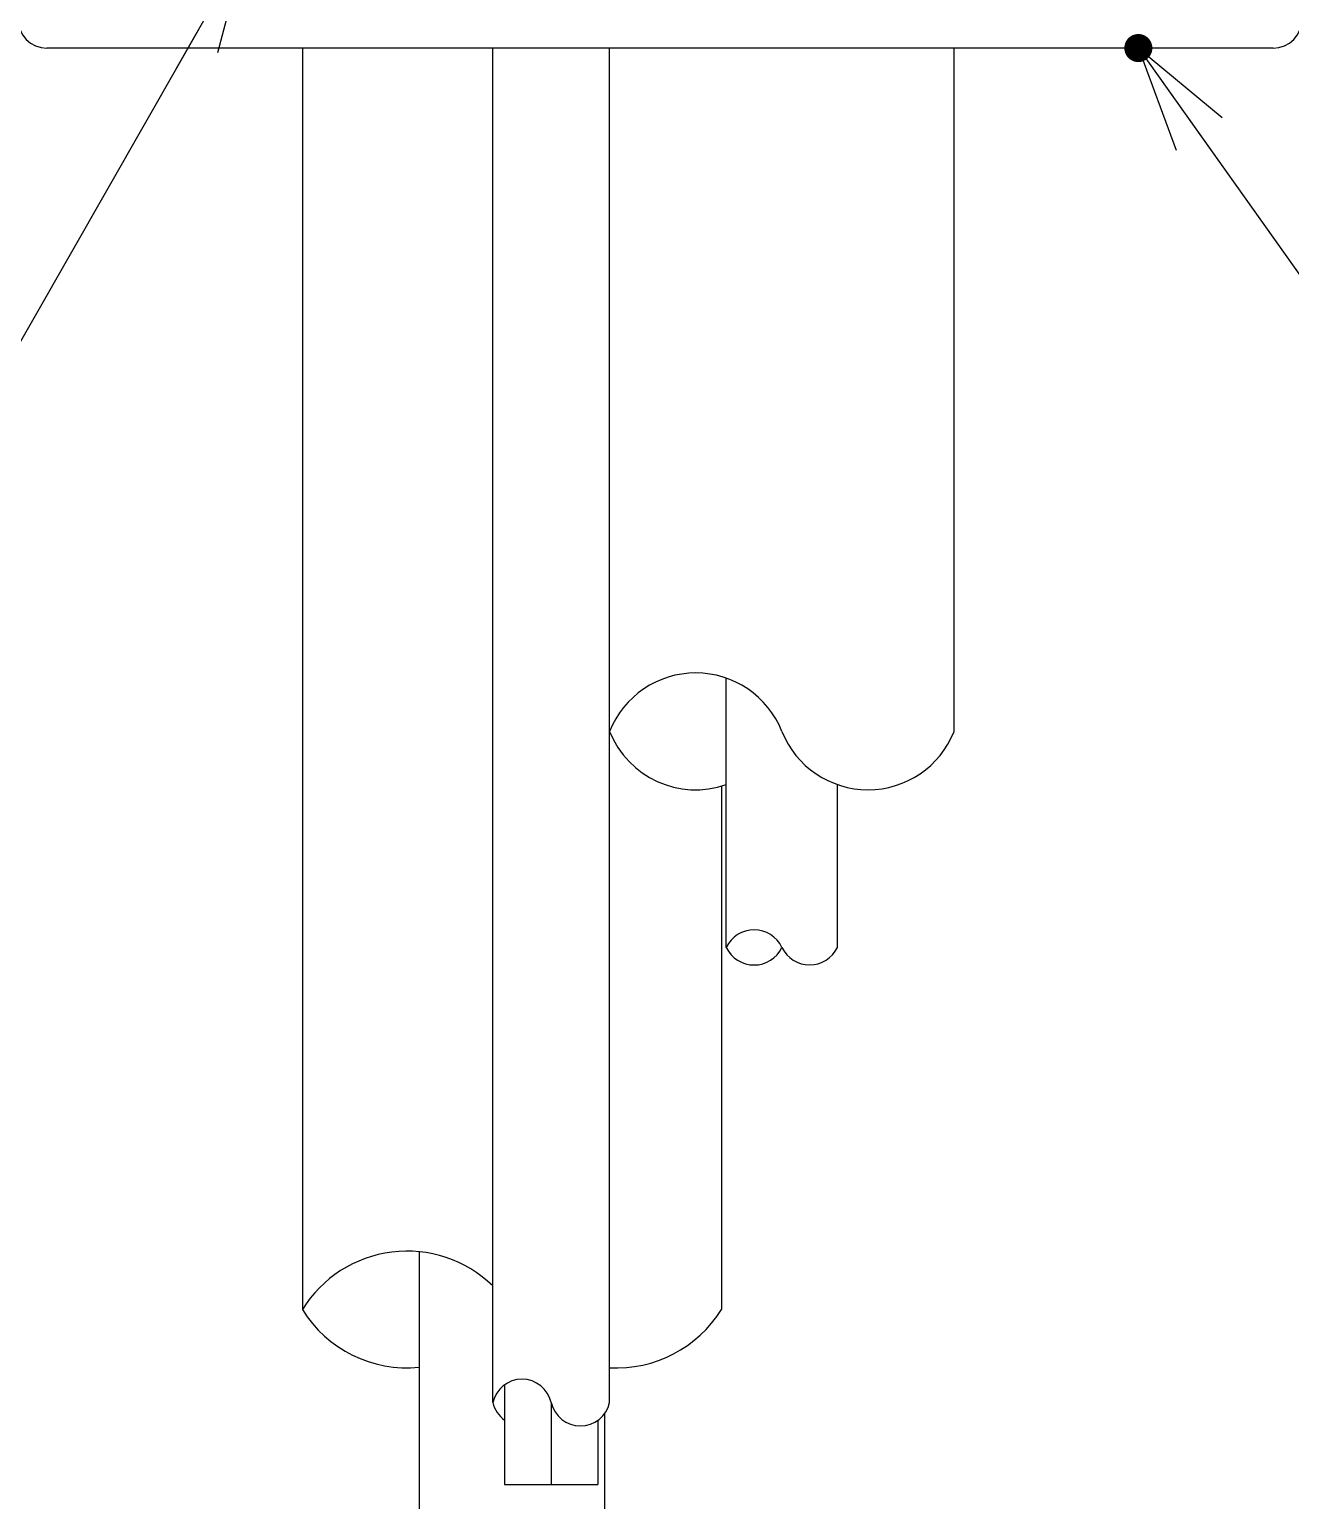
# Model space of a CAD drawing. Extents: x 443 to 1217, y -1921 to -677.
# Drawn here: x 511.64 to 532.68, y -1174.72 to -1150.18 of the extents above; entities that cross this region are included whole.
import ezdxf

# ---------------------------------------------------------------- set-up
doc = ezdxf.new("R2010")
doc.units = 0
doc.header["$MEASUREMENT"] = 0
doc.layers.get('0').update_dxf_attribs({"linetype": 'CONTINUOUS'})
doc.layers.add('3', color=8, linetype='CONTINUOUS')
doc.layers.add('5', color=7, linetype='CONTINUOUS')

msp = doc.modelspace()

# ---------------------------------------------------------------- linework, layer by layer
at = {"color": 7, "linetype": 'Continuous'}
for p, q in [((515.242, -1148.817), (503.162, -1169.972)), ((530.14, -1150.495), (541.674, -1166.728))]:
    msp.add_line(p, q, dxfattribs=at)
at = {"color": 8}
for q in [(514.083, -1150.847), (514.781, -1150.573)]:
    msp.add_line((515.242, -1148.817), q, dxfattribs=at)
at = {"color": 0}
for q in [(531.538, -1151.652), (530.773, -1152.196), (531.494, -1152.4)]:
    msp.add_line((530.14, -1150.495), q, dxfattribs=at)
at = {"color": 8, "const_width": 0.234}
msp.add_lwpolyline([(530.159, -1150.379, 1), (530.121, -1150.61, 1), (530.159, -1150.379)], format="xyb", dxfattribs=at)
at = {"layer": '3', "color": 3, "linetype": 'Continuous'}
msp.add_line((532.387, -1150.495), (511.934, -1150.495), dxfattribs=at)
for centre, start, end in [((511.934, -1150.008), 180, 270), ((532.387, -1150.008), 270, 0)]:
    msp.add_arc(centre, 0.487, start, end, dxfattribs=at)
at = {"layer": '5', "color": 3, "linetype": 'Continuous'}
for p, q in [((516.195, -1150.495), (516.195, -1171.532)), ((519.372, -1173.084), (519.372, -1150.495)), ((521.32, -1173.084), (521.32, -1150.495)), ((527.067, -1161.89), (527.067, -1150.495)), ((523.267, -1165.493), (523.267, -1161.002)), ((523.184, -1162.803), (523.184, -1171.532)), ((525.12, -1165.493), (525.12, -1162.777)), ((518.143, -1170.568), (518.143, -1175.817)), ((519.566, -1172.789), (519.566, -1174.447)), ((520.346, -1173.084), (520.346, -1174.447)), ((521.125, -1173.379), (521.125, -1174.447)), ((521.236, -1173.268), (521.236, -1175.817)), ((519.566, -1174.447), (521.125, -1174.447))]:
    msp.add_line(p, q, dxfattribs=at)
for centre, radius, start, end in [((522.757, -1162.463), 1.547, 21.7462, 158.2538), ((522.757, -1161.317), 1.547, 201.7462, 289.259), ((525.631, -1161.317), 1.547, 201.7426, 338.2574), ((523.73, -1165.715), 0.514, 25.5575, 154.4425), ((523.73, -1165.272), 0.514, 205.5575, 334.4425), ((524.657, -1165.272), 0.513, 205.5134, 334.4866), ((517.942, -1172.612), 2.054, 45.9157, 148.2718), ((517.942, -1170.451), 2.054, 211.7282, 275.6048), ((521.437, -1170.451), 2.054, 266.7227, 328.2718), ((519.859, -1173.193), 0.499, 12.6804, 167.3196), ((519.874, -1172.963), 0.516, 193.5512, 233.4918), ((520.833, -1172.974), 0.499, 192.6804, 347.3196)]:
    msp.add_arc(centre, radius, start, end, dxfattribs=at)

doc.saveas('drawing.dxf')
